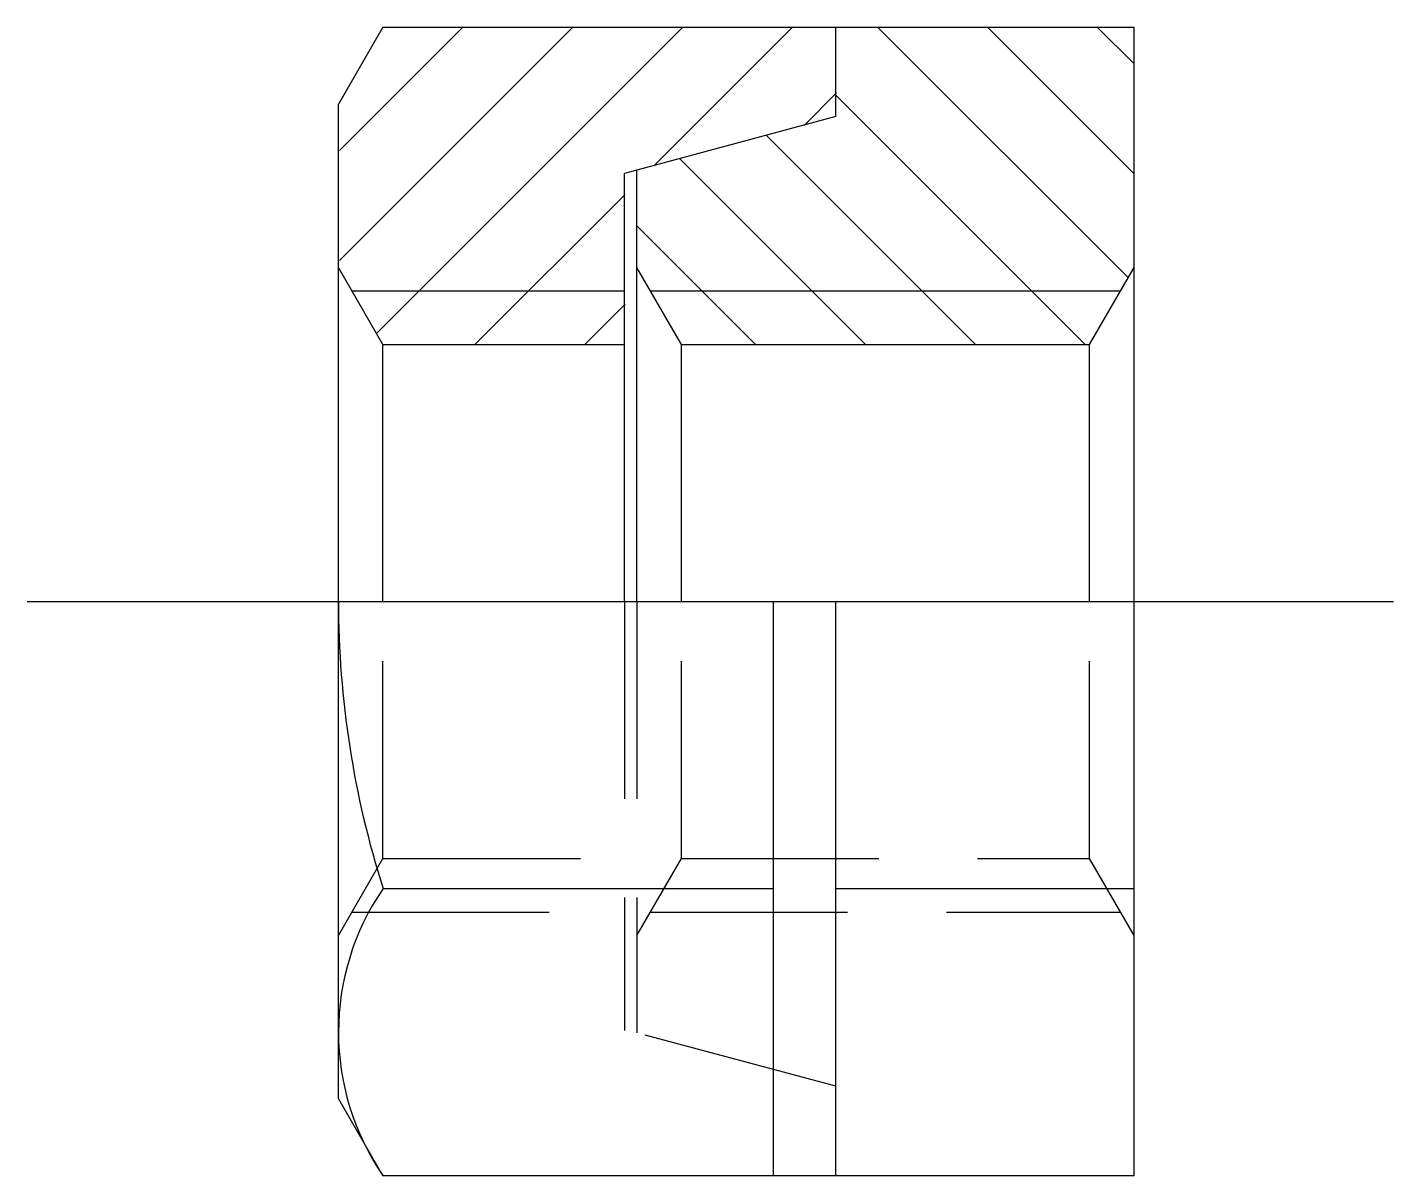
# Model space of a CAD drawing. Extents: x -0.9 to 52.1, y -8 to 20.2.
# Drawn here: x 41.1 to 52.09, y 10 to 19.24 of the extents above.
import ezdxf

# ---------------------------------------------------------------- set-up
doc = ezdxf.new("R2010")
doc.units = 0
doc.header["$LTSCALE"] = 0.5
for name, pattern in [('CENTER', [50.8, 31.75, -6.35, 6.35, -6.35]), ('DASHED', [19.05, 12.7, -6.35]), ('HIDDEN2', [4.7625, 3.175, -1.5875])]:
    doc.linetypes.add(name, pattern=pattern)
for name, color, linetype in [('MSM_CENTER', 1, 'CENTER'), ('MSM_CONTINUOUS', 7, 'CONTINUOUS'), ('MSM_DASHED', 4, 'DASHED'), ('MSM_NARROW', 5, 'CONTINUOUS')]:
    doc.layers.add(name, color=color, linetype=linetype)

msp = doc.modelspace()

# ---------------------------------------------------------------- linework, layer by layer
at = {"layer": 'MSM_CENTER'}
msp.add_line((41.097, 14.619), (52.087, 14.619), dxfattribs=at)
at = {"layer": 'MSM_CONTINUOUS'}
for p, q in [((43.957, 19.238), (43.6, 18.619)), ((43.957, 19.238), (47.6, 19.238)), ((47.6, 19.238), (50, 19.238)), ((47.6, 18.519), (47.6, 19.238)), ((50, 10), (50, 19.238)), ((43.6, 10.619), (43.6, 18.619)), ((47.6, 18.519), (45.9, 18.063)), ((45.9, 14.619), (45.9, 18.063)), ((46, 14.619), (46, 18.09)), ((43.958, 16.686), (43.6, 17.306)), ((46.358, 16.686), (46, 17.306)), ((49.642, 16.686), (50, 17.306)), ((43.958, 16.686), (45.9, 16.686)), ((43.958, 14.619), (43.958, 16.686)), ((46.358, 16.686), (49.642, 16.686)), ((46.358, 14.619), (46.358, 16.686)), ((49.642, 14.619), (49.642, 16.686)), ((47.1, 10), (47.1, 14.619)), ((47.6, 10), (47.6, 14.619)), ((43.959, 12.309), (47.1, 12.309)), ((47.6, 12.309), (50, 12.309)), ((43.6, 10.619), (43.957, 10)), ((47.1, 10), (43.957, 10)), ((50, 10), (46, 10))]:
    msp.add_line(p, q, dxfattribs=at)
for centre, radius, start, end in [((51.21, 14.619), 7.61, 180, 197.6656), ((45.641, 11.154), 2.041, 145.5034, 214.417)]:
    msp.add_arc(centre, radius, start, end, dxfattribs=at)
at = {"layer": 'MSM_DASHED', "linetype": 'HIDDEN2'}
for p, q in [((43.958, 12.552), (43.958, 14.619)), ((45.9, 14.619), (45.9, 11.167)), ((46, 14.619), (46, 11.148)), ((46.358, 12.552), (46.358, 14.619)), ((49.642, 12.552), (49.642, 14.619)), ((43.6, 11.931), (43.958, 12.552)), ((43.958, 12.552), (45.9, 12.552)), ((46, 11.931), (46.358, 12.552)), ((46.358, 12.552), (49.642, 12.552)), ((50, 11.931), (49.642, 12.552)), ((43.708, 12.119), (45.9, 12.119)), ((46.108, 12.119), (49.892, 12.119)), ((47.6, 10.719), (45.941, 11.163))]:
    msp.add_line(p, q, dxfattribs=at)
at = {"layer": 'MSM_NARROW', "linetype": 'CONTINUOUS'}
for p, q in [((43.607, 18.246), (44.598, 19.237)), ((43.607, 17.362), (45.482, 19.237)), ((43.91, 16.781), (46.366, 19.237)), ((46.137, 18.124), (47.25, 19.237)), ((49.949, 17.227), (47.939, 19.237)), ((49.995, 18.065), (48.823, 19.237)), ((49.995, 18.949), (49.706, 19.237)), ((47.345, 18.448), (47.607, 18.71)), ((49.607, 16.686), (47.595, 18.697)), ((48.723, 16.686), (47.039, 18.37)), ((47.839, 16.686), (46.342, 18.183)), ((44.698, 16.685), (45.907, 17.894)), ((46.955, 16.686), (45.995, 17.646)), ((45.582, 16.685), (45.907, 17.01))]:
    msp.add_line(p, q, dxfattribs=at)
at = {"layer": 'MSM_NARROW'}
for p, q in [((43.708, 17.119), (45.9, 17.119)), ((46.108, 17.119), (49.892, 17.119))]:
    msp.add_line(p, q, dxfattribs=at)

doc.saveas('drawing.dxf')
